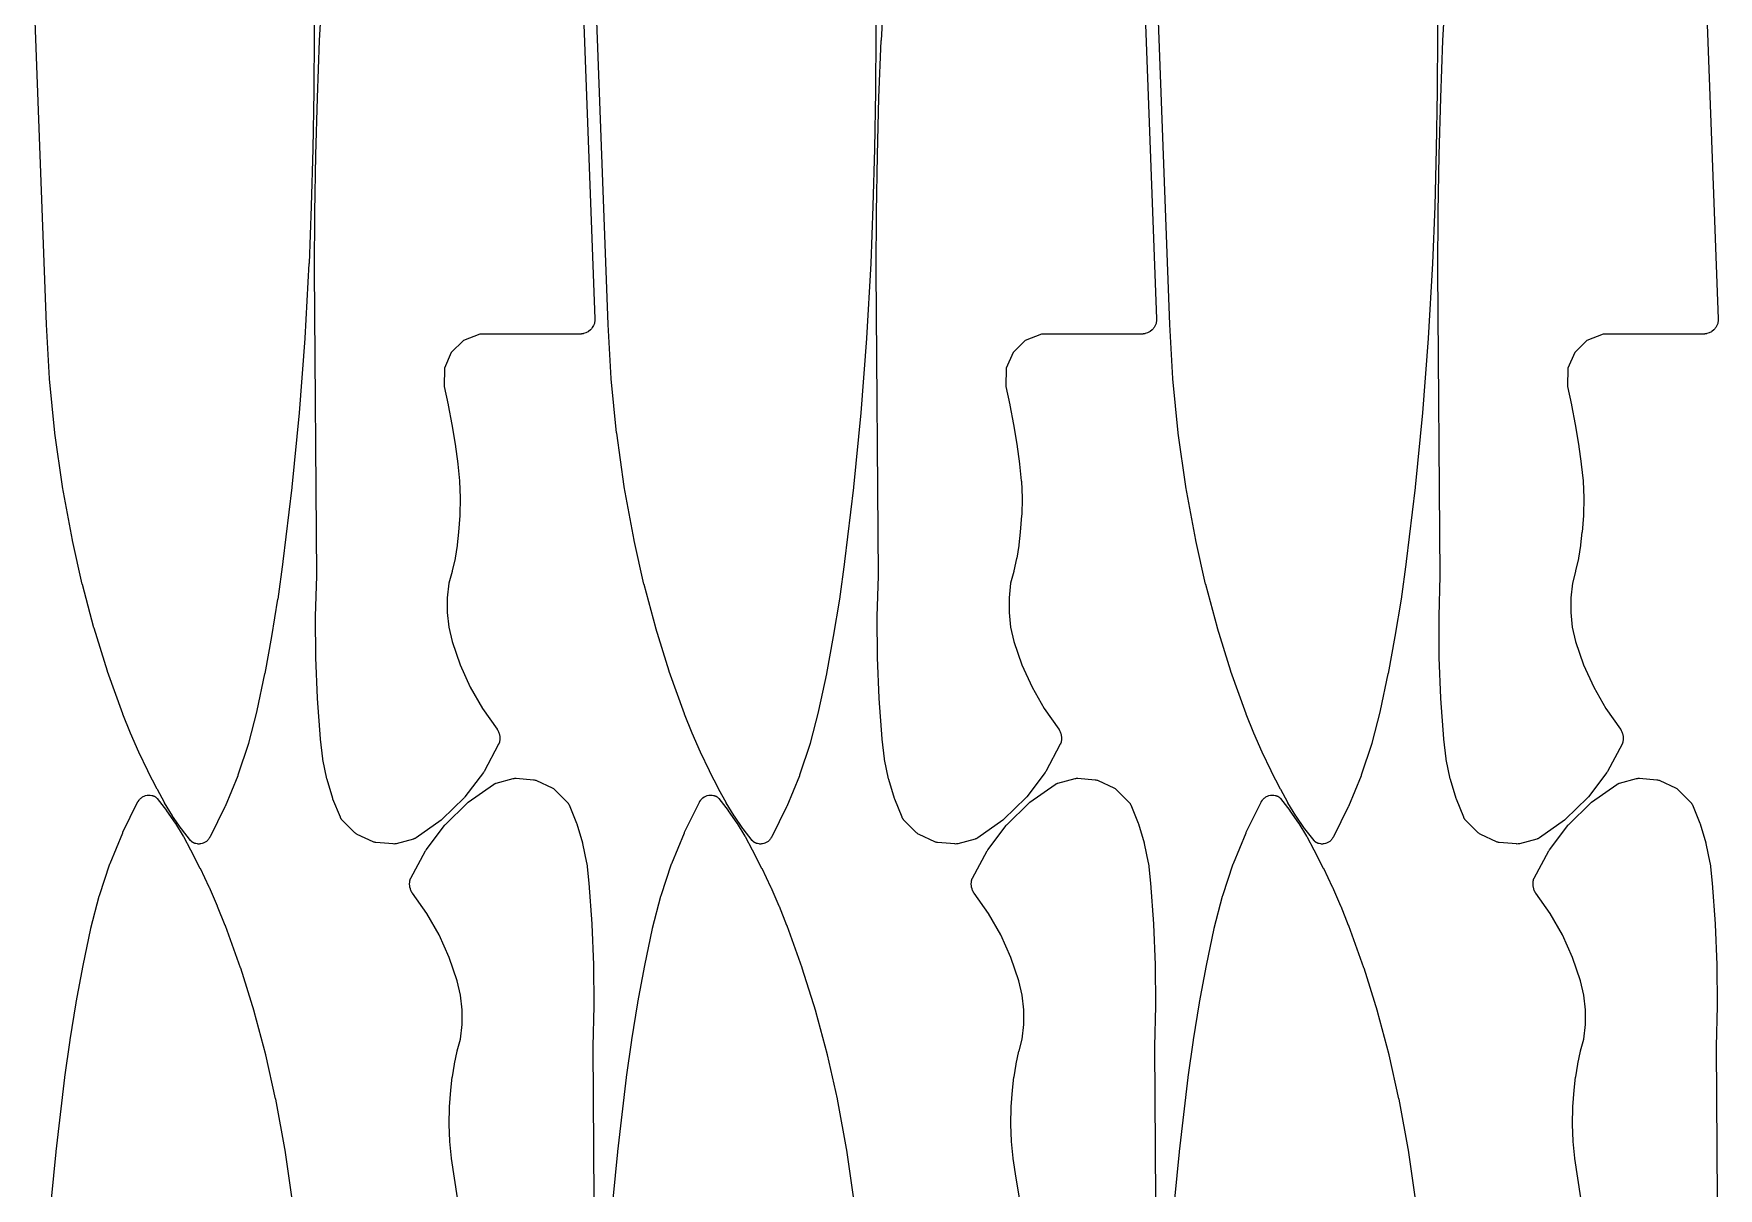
# Model space of a CAD drawing. Header units: metres. Extents: x 0 to 3000, y 0 to 1100.
# Drawn here: x 1806.1 to 2207.4, y 550 to 825 of the extents above; entities that cross this region are included whole.
import ezdxf

# ---------------------------------------------------------------- set-up
doc = ezdxf.new("R2010")
doc.units = ezdxf.units.M

msp = doc.modelspace()

# ---------------------------------------------------------------- linework, layer by layer
at = {"color": 1}
for points in [[(1872.38, 897.81), (1872.9, 824.93), (1872.9, 824.92), (1872.9, 824.91), (1872.84, 811.26), (1872.84, 811.24), (1872.62, 797.6), (1872.62, 797.57), (1872.24, 783.94), (1872.24, 783.91), (1871.69, 770.28), (1871.68, 770.26), (1871.68, 770.25), (1870.69, 752.49), (1870.68, 752.44), (1869.32, 734.71), (1869.32, 734.67), (1867.58, 716.96), (1867.58, 716.92), (1865.48, 699.25), (1865.48, 699.23), (1865.48, 699.21), (1864.23, 690.34), (1864.22, 690.3), (1862.78, 681.46), (1862.77, 681.42), (1861.13, 672.61), (1861.12, 672.57), (1859.28, 663.81), (1859.27, 663.76), (1859.26, 663.72), (1857.29, 656.05), (1857.25, 655.91), (1854.75, 648.41), (1854.71, 648.28), (1851.7, 640.96), (1851.64, 640.84), (1848.14, 633.73), (1848.13, 633.71), (1848.12, 633.69), (1848.08, 633.63), (1848.04, 633.56), (1848.03, 633.54), (1848.02, 633.52), (1847.8, 633.2), (1847.69, 633.04), (1847.56, 632.9), (1847.42, 632.76), (1847.26, 632.64), (1846.95, 632.43), (1846.79, 632.33), (1846.62, 632.25), (1846.44, 632.18), (1846.26, 632.13), (1845.89, 632.05), (1845.7, 632.01), (1845.5, 632), (1845.31, 632), (1845.12, 632.03), (1844.73, 632.09), (1844.68, 632.11), (1844.63, 632.11), (1844.59, 632.13), (1844.54, 632.14), (1844.49, 632.15), (1844.44, 632.17), (1844.4, 632.18), (1844.35, 632.2), (1844.31, 632.22), (1844.26, 632.24), (1844.22, 632.26), (1844.18, 632.28), (1844.13, 632.3), (1844.08, 632.33), (1844.04, 632.35), (1844, 632.37), (1843.96, 632.4), (1843.92, 632.43), (1843.88, 632.46), (1843.84, 632.49), (1843.8, 632.52), (1843.76, 632.55), (1843.73, 632.58), (1843.69, 632.61), (1843.66, 632.65), (1843.62, 632.69), (1843.59, 632.72), (1843.56, 632.76), (1843.53, 632.8), (1843.49, 632.84), (1841.31, 635.64), (1841.24, 635.73), (1839.21, 638.66), (1839.15, 638.75), (1837.3, 641.78), (1837.24, 641.88), (1835.56, 645.02), (1835.55, 645.03), (1835.54, 645.05), (1833.3, 649.38), (1833.27, 649.44), (1831.17, 653.84), (1831.14, 653.9), (1829.18, 658.37), (1829.16, 658.43), (1827.34, 662.96), (1827.33, 663), (1827.32, 663.03), (1823.71, 673.1), (1823.68, 673.18), (1820.5, 683.39), (1820.47, 683.47), (1817.71, 693.8), (1817.69, 693.88), (1815.35, 704.32), (1815.34, 704.35), (1815.34, 704.39), (1813, 717.06), (1812.99, 717.14), (1811.18, 729.88), (1811.17, 729.97), (1809.89, 742.77), (1809.89, 742.86), (1809.14, 755.71), (1809.14, 755.73), (1809.14, 755.75), (1806.11, 836.58)], [(2006.17, 897.81), (2006.69, 824.93), (2006.69, 824.92), (2006.69, 824.91), (2006.63, 811.26), (2006.63, 811.24), (2006.41, 797.6), (2006.41, 797.57), (2006.02, 783.94), (2006.02, 783.91), (2005.47, 770.28), (2005.47, 770.26), (2005.47, 770.25), (2004.47, 752.49), (2004.47, 752.44), (2003.11, 734.71), (2003.1, 734.67), (2001.37, 716.96), (2001.37, 716.92), (1999.27, 699.25), (1999.26, 699.23), (1999.26, 699.21), (1998.01, 690.34), (1998.01, 690.3), (1996.56, 681.46), (1996.56, 681.42), (1994.91, 672.61), (1994.91, 672.57), (1993.07, 663.81), (1993.06, 663.76), (1993.05, 663.72), (1991.07, 656.05), (1991.03, 655.91), (1988.54, 648.41), (1988.49, 648.28), (1985.49, 640.96), (1985.43, 640.84), (1981.92, 633.73), (1981.91, 633.71), (1981.9, 633.69), (1981.86, 633.63), (1981.83, 633.56), (1981.81, 633.54), (1981.8, 633.52), (1981.59, 633.2), (1981.48, 633.04), (1981.35, 632.9), (1981.2, 632.76), (1981.05, 632.64), (1980.74, 632.43), (1980.58, 632.33), (1980.41, 632.25), (1980.23, 632.18), (1980.04, 632.13), (1979.68, 632.05), (1979.49, 632.01), (1979.29, 632), (1979.1, 632), (1978.9, 632.03), (1978.52, 632.09), (1978.47, 632.11), (1978.42, 632.11), (1978.37, 632.13), (1978.33, 632.14), (1978.28, 632.15), (1978.23, 632.17), (1978.18, 632.18), (1978.14, 632.2), (1978.09, 632.22), (1978.05, 632.24), (1978, 632.26), (1977.96, 632.28), (1977.92, 632.3), (1977.87, 632.33), (1977.83, 632.35), (1977.79, 632.37), (1977.75, 632.4), (1977.7, 632.43), (1977.67, 632.46), (1977.63, 632.49), (1977.59, 632.52), (1977.55, 632.55), (1977.52, 632.58), (1977.48, 632.61), (1977.44, 632.65), (1977.41, 632.69), (1977.38, 632.72), (1977.35, 632.76), (1977.31, 632.8), (1977.28, 632.84), (1975.09, 635.64), (1975.02, 635.73), (1973, 638.66), (1972.94, 638.75), (1971.08, 641.78), (1971.03, 641.88), (1969.34, 645.02), (1969.34, 645.03), (1969.33, 645.05), (1967.09, 649.38), (1967.06, 649.44), (1964.96, 653.84), (1964.93, 653.9), (1962.97, 658.37), (1962.94, 658.43), (1961.13, 662.96), (1961.12, 663), (1961.1, 663.03), (1957.5, 673.1), (1957.47, 673.18), (1954.28, 683.39), (1954.26, 683.47), (1951.49, 693.8), (1951.47, 693.88), (1949.14, 704.32), (1949.13, 704.35), (1949.12, 704.39), (1946.79, 717.06), (1946.78, 717.14), (1944.97, 729.88), (1944.96, 729.97), (1943.68, 742.77), (1943.67, 742.86), (1942.93, 755.71), (1942.93, 755.73), (1942.92, 755.75), (1939.89, 836.58)], [(2139.95, 897.81), (2140.47, 824.93), (2140.47, 824.92), (2140.47, 824.91), (2140.42, 811.26), (2140.42, 811.24), (2140.19, 797.6), (2140.19, 797.57), (2139.81, 783.94), (2139.81, 783.91), (2139.26, 770.28), (2139.26, 770.26), (2139.26, 770.25), (2138.26, 752.49), (2138.26, 752.44), (2136.89, 734.71), (2136.89, 734.67), (2135.16, 716.96), (2135.15, 716.92), (2133.05, 699.25), (2133.05, 699.23), (2133.05, 699.21), (2131.8, 690.34), (2131.79, 690.3), (2130.35, 681.46), (2130.34, 681.42), (2128.7, 672.61), (2128.69, 672.57), (2126.86, 663.81), (2126.84, 663.76), (2126.83, 663.72), (2124.86, 656.05), (2124.82, 655.91), (2122.32, 648.41), (2122.28, 648.28), (2119.27, 640.96), (2119.21, 640.84), (2115.71, 633.73), (2115.7, 633.71), (2115.69, 633.69), (2115.65, 633.63), (2115.61, 633.56), (2115.6, 633.54), (2115.59, 633.52), (2115.38, 633.2), (2115.26, 633.04), (2115.13, 632.9), (2114.99, 632.76), (2114.83, 632.64), (2114.52, 632.43), (2114.36, 632.33), (2114.19, 632.25), (2114.01, 632.18), (2113.83, 632.13), (2113.46, 632.05), (2113.27, 632.01), (2113.08, 632), (2112.88, 632), (2112.69, 632.03), (2112.3, 632.09), (2112.25, 632.11), (2112.2, 632.11), (2112.16, 632.13), (2112.11, 632.14), (2112.06, 632.15), (2112.01, 632.17), (2111.97, 632.18), (2111.93, 632.2), (2111.88, 632.22), (2111.83, 632.24), (2111.79, 632.26), (2111.75, 632.28), (2111.7, 632.3), (2111.66, 632.33), (2111.62, 632.35), (2111.58, 632.37), (2111.53, 632.4), (2111.49, 632.43), (2111.45, 632.46), (2111.42, 632.49), (2111.38, 632.52), (2111.34, 632.55), (2111.3, 632.58), (2111.27, 632.61), (2111.23, 632.65), (2111.19, 632.69), (2111.16, 632.72), (2111.13, 632.76), (2111.1, 632.8), (2111.07, 632.84), (2108.88, 635.64), (2108.81, 635.73), (2106.79, 638.66), (2106.72, 638.75), (2104.87, 641.78), (2104.81, 641.88), (2103.13, 645.02), (2103.12, 645.03), (2103.11, 645.05), (2100.87, 649.38), (2100.84, 649.44), (2098.74, 653.84), (2098.71, 653.9), (2096.76, 658.37), (2096.73, 658.43), (2094.91, 662.96), (2094.9, 663), (2094.89, 663.03), (2091.28, 673.1), (2091.25, 673.18), (2088.07, 683.39), (2088.04, 683.47), (2085.28, 693.8), (2085.26, 693.88), (2082.92, 704.32), (2082.92, 704.35), (2082.91, 704.39), (2080.57, 717.06), (2080.56, 717.14), (2078.75, 729.88), (2078.74, 729.97), (2077.47, 742.77), (2077.46, 742.86), (2076.71, 755.71), (2076.71, 755.73), (2076.71, 755.75), (2073.68, 836.58)], [(1936.77, 837.91), (1939.79, 757.08), (1939.79, 756.99), (1939.79, 756.9), (1939.79, 756.89), (1939.79, 756.89), (1939.78, 756.8), (1939.77, 756.71), (1939.69, 756.15), (1939.65, 755.97), (1939.6, 755.79), (1939.53, 755.62), (1939.44, 755.46), (1939.17, 754.99), (1939.08, 754.83), (1938.96, 754.69), (1938.84, 754.56), (1938.7, 754.43), (1938.29, 754.09), (1938.14, 753.98), (1937.98, 753.89), (1937.81, 753.81), (1937.63, 753.74), (1937.1, 753.57), (1937.09, 753.56), (1937.07, 753.56), (1936.99, 753.54), (1936.91, 753.52), (1936.9, 753.52), (1936.88, 753.51), (1936.8, 753.5), (1936.72, 753.49), (1936.7, 753.48), (1936.69, 753.48), (1936.6, 753.48), (1936.52, 753.47), (1936.51, 753.47), (1936.49, 753.47), (1912.4, 753.47), (1908.48, 751.89), (1908.48, 751.89), (1905.58, 749.05), (1903.95, 745.33), (1903.85, 740.95), (1904.8, 736.59), (1904.81, 736.55), (1905.7, 731.94), (1905.7, 731.89), (1906.48, 727.26), (1906.49, 727.22), (1907.16, 722.57), (1907.16, 722.53), (1907.17, 722.49), (1907.56, 718.54), (1907.57, 718.42), (1907.73, 714.46), (1907.73, 714.34), (1907.65, 710.38), (1907.65, 710.26), (1907.33, 706.31), (1907.32, 706.28), (1907.32, 706.25), (1906.98, 703.22), (1906.97, 703.11), (1906.48, 700.11), (1906.46, 700.01), (1905.81, 697.03), (1905.79, 696.93), (1905.03, 694.13), (1904.63, 690.67), (1904.63, 687.15), (1905.02, 683.66), (1905.8, 680.21), (1907.69, 674.66), (1910.11, 669.32), (1913.03, 664.24), (1916.49, 659.38), (1916.54, 659.3), (1916.59, 659.22), (1916.59, 659.22), (1916.6, 659.21), (1916.64, 659.13), (1916.68, 659.05), (1916.84, 658.69), (1916.91, 658.52), (1916.97, 658.34), (1917.06, 657.96), (1917.1, 657.78), (1917.12, 657.6), (1917.14, 657.21), (1917.14, 657.02), (1917.12, 656.83), (1917.07, 656.45), (1917.06, 656.38), (1917.05, 656.32), (1917.04, 656.28), (1917.04, 656.25), (1917.02, 656.19), (1917, 656.13), (1916.99, 656.1), (1916.98, 656.06), (1916.96, 656), (1916.94, 655.94), (1916.92, 655.91), (1916.91, 655.88), (1916.88, 655.82), (1916.85, 655.76), (1913.39, 649.3), (1913.32, 649.17), (1913.23, 649.04), (1908.84, 643.22), (1908.74, 643.11), (1908.64, 642.99), (1903.41, 637.92), (1903.3, 637.81), (1903.17, 637.72), (1897.19, 633.48), (1897.14, 633.45), (1897.1, 633.42), (1897.06, 633.4), (1897.03, 633.38), (1896.98, 633.35), (1896.93, 633.32), (1896.89, 633.31), (1896.85, 633.29), (1896.8, 633.27), (1896.75, 633.25), (1896.71, 633.23), (1896.67, 633.22), (1896.61, 633.2), (1896.56, 633.19), (1892.44, 632.07), (1892.27, 632.03), (1892.1, 632.01), (1891.92, 632), (1891.75, 632.01), (1887.62, 632.37), (1887.45, 632.39), (1887.28, 632.43), (1887.11, 632.48), (1886.96, 632.55), (1883.19, 634.28), (1883.04, 634.37), (1882.89, 634.46), (1882.75, 634.57), (1882.62, 634.68), (1879.6, 637.7), (1879.6, 637.7), (1879.59, 637.71), (1879.53, 637.78), (1879.47, 637.84), (1879.47, 637.85), (1879.46, 637.86), (1879.41, 637.93), (1879.35, 638), (1879.35, 638.01), (1879.35, 638.01), (1879.3, 638.09), (1879.25, 638.17), (1879.25, 638.18), (1879.25, 638.18), (1879.21, 638.27), (1879.17, 638.35), (1879.17, 638.35), (1879.16, 638.36), (1877.4, 642.7), (1877.34, 642.88), (1875.98, 647.35), (1875.94, 647.53), (1875, 652.11), (1874.97, 652.29), (1874.45, 656.95), (1874.45, 656.99), (1874.44, 657.02), (1873.73, 666.67), (1873.73, 666.74), (1873.33, 676.41), (1873.33, 676.47), (1873.27, 686.15), (1873.27, 686.21), (1873.52, 695.85), (1873, 768.73), (1873, 768.74), (1873, 768.75), (1873.06, 782.4), (1873.06, 782.42), (1873.28, 796.06), (1873.28, 796.09), (1873.67, 809.72), (1873.67, 809.75), (1874.22, 823.38), (1874.22, 823.4), (1874.22, 823.41), (1875.22, 841.18)], [(2070.55, 837.91), (2073.58, 757.08), (2073.58, 756.99), (2073.58, 756.9), (2073.58, 756.89), (2073.58, 756.89), (2073.57, 756.8), (2073.56, 756.71), (2073.48, 756.15), (2073.44, 755.97), (2073.39, 755.79), (2073.32, 755.62), (2073.23, 755.46), (2072.96, 754.99), (2072.86, 754.83), (2072.75, 754.69), (2072.63, 754.56), (2072.49, 754.43), (2072.07, 754.09), (2071.92, 753.98), (2071.76, 753.89), (2071.59, 753.81), (2071.42, 753.74), (2070.89, 753.57), (2070.87, 753.56), (2070.86, 753.56), (2070.78, 753.54), (2070.7, 753.52), (2070.68, 753.52), (2070.67, 753.51), (2070.59, 753.5), (2070.5, 753.49), (2070.49, 753.48), (2070.47, 753.48), (2070.39, 753.48), (2070.31, 753.47), (2070.29, 753.47), (2070.28, 753.47), (2046.19, 753.47), (2042.27, 751.89), (2042.27, 751.89), (2039.37, 749.05), (2037.74, 745.33), (2037.64, 740.95), (2038.58, 736.59), (2038.59, 736.55), (2039.48, 731.94), (2039.49, 731.89), (2040.27, 727.26), (2040.27, 727.22), (2040.94, 722.57), (2040.95, 722.53), (2040.95, 722.49), (2041.35, 718.54), (2041.36, 718.42), (2041.52, 714.46), (2041.52, 714.34), (2041.44, 710.38), (2041.43, 710.26), (2041.11, 706.31), (2041.11, 706.28), (2041.11, 706.25), (2040.77, 703.22), (2040.76, 703.11), (2040.26, 700.11), (2040.24, 700.01), (2039.6, 697.03), (2039.57, 696.93), (2038.81, 694.13), (2038.42, 690.67), (2038.42, 687.15), (2038.81, 683.66), (2039.59, 680.21), (2041.48, 674.66), (2043.9, 669.32), (2046.82, 664.24), (2050.28, 659.38), (2050.33, 659.3), (2050.38, 659.22), (2050.38, 659.22), (2050.38, 659.21), (2050.43, 659.13), (2050.47, 659.05), (2050.63, 658.69), (2050.7, 658.52), (2050.75, 658.34), (2050.85, 657.96), (2050.88, 657.78), (2050.9, 657.6), (2050.92, 657.21), (2050.93, 657.02), (2050.91, 656.83), (2050.86, 656.45), (2050.85, 656.38), (2050.84, 656.32), (2050.83, 656.28), (2050.82, 656.25), (2050.81, 656.19), (2050.79, 656.13), (2050.78, 656.1), (2050.77, 656.06), (2050.75, 656), (2050.72, 655.94), (2050.71, 655.91), (2050.7, 655.88), (2050.67, 655.82), (2050.64, 655.76), (2047.18, 649.3), (2047.1, 649.17), (2047.01, 649.04), (2042.63, 643.22), (2042.53, 643.11), (2042.42, 642.99), (2037.2, 637.92), (2037.08, 637.81), (2036.96, 637.72), (2030.98, 633.48), (2030.93, 633.45), (2030.88, 633.42), (2030.85, 633.4), (2030.81, 633.38), (2030.76, 633.35), (2030.71, 633.32), (2030.68, 633.31), (2030.64, 633.29), (2030.59, 633.27), (2030.53, 633.25), (2030.49, 633.23), (2030.46, 633.22), (2030.4, 633.2), (2030.35, 633.19), (2026.23, 632.07), (2026.06, 632.03), (2025.88, 632.01), (2025.71, 632), (2025.53, 632.01), (2021.41, 632.37), (2021.23, 632.39), (2021.07, 632.43), (2020.9, 632.48), (2020.74, 632.55), (2016.98, 634.28), (2016.82, 634.37), (2016.67, 634.46), (2016.54, 634.57), (2016.41, 634.68), (2013.39, 637.7), (2013.38, 637.7), (2013.38, 637.71), (2013.32, 637.78), (2013.26, 637.84), (2013.25, 637.85), (2013.25, 637.86), (2013.19, 637.93), (2013.14, 638), (2013.14, 638.01), (2013.13, 638.01), (2013.09, 638.09), (2013.04, 638.17), (2013.04, 638.18), (2013.03, 638.18), (2012.99, 638.27), (2012.96, 638.35), (2012.95, 638.35), (2012.95, 638.36), (2011.19, 642.7), (2011.12, 642.88), (2009.77, 647.35), (2009.72, 647.53), (2008.78, 652.11), (2008.75, 652.29), (2008.24, 656.95), (2008.23, 656.99), (2008.23, 657.02), (2007.51, 666.67), (2007.51, 666.74), (2007.12, 676.41), (2007.12, 676.47), (2007.05, 686.15), (2007.05, 686.21), (2007.31, 695.85), (2006.79, 768.73), (2006.79, 768.74), (2006.79, 768.75), (2006.85, 782.4), (2006.85, 782.42), (2007.07, 796.06), (2007.07, 796.09), (2007.45, 809.72), (2007.45, 809.75), (2008, 823.38), (2008.01, 823.4), (2008.01, 823.41), (2009, 841.18)], [(2204.34, 837.91), (2207.37, 757.08), (2207.37, 756.99), (2207.37, 756.9), (2207.36, 756.89), (2207.36, 756.89), (2207.35, 756.8), (2207.35, 756.71), (2207.26, 756.15), (2207.22, 755.97), (2207.17, 755.79), (2207.1, 755.62), (2207.02, 755.46), (2206.75, 754.99), (2206.65, 754.83), (2206.54, 754.69), (2206.41, 754.56), (2206.28, 754.43), (2205.86, 754.09), (2205.71, 753.98), (2205.55, 753.89), (2205.38, 753.81), (2205.21, 753.74), (2204.67, 753.57), (2204.66, 753.56), (2204.64, 753.56), (2204.56, 753.54), (2204.48, 753.52), (2204.47, 753.52), (2204.45, 753.51), (2204.37, 753.5), (2204.29, 753.49), (2204.27, 753.48), (2204.26, 753.48), (2204.18, 753.48), (2204.09, 753.47), (2204.08, 753.47), (2204.06, 753.47), (2179.97, 753.47), (2176.05, 751.89), (2176.05, 751.89), (2173.16, 749.05), (2171.52, 745.33), (2171.42, 740.95), (2172.37, 736.59), (2172.38, 736.55), (2173.27, 731.94), (2173.28, 731.89), (2174.05, 727.26), (2174.06, 727.22), (2174.73, 722.57), (2174.73, 722.53), (2174.74, 722.49), (2175.14, 718.54), (2175.15, 718.42), (2175.3, 714.46), (2175.31, 714.34), (2175.22, 710.38), (2175.22, 710.26), (2174.9, 706.31), (2174.89, 706.28), (2174.89, 706.25), (2174.56, 703.22), (2174.54, 703.11), (2174.05, 700.11), (2174.03, 700.01), (2173.38, 697.03), (2173.36, 696.93), (2172.6, 694.13), (2172.21, 690.67), (2172.2, 687.15), (2172.59, 683.66), (2173.38, 680.21), (2175.27, 674.66), (2177.68, 669.32), (2180.6, 664.24), (2184.06, 659.38), (2184.11, 659.3), (2184.16, 659.22), (2184.17, 659.22), (2184.17, 659.21), (2184.21, 659.13), (2184.25, 659.05), (2184.42, 658.69), (2184.49, 658.52), (2184.54, 658.34), (2184.63, 657.96), (2184.67, 657.78), (2184.69, 657.6), (2184.71, 657.21), (2184.71, 657.02), (2184.7, 656.83), (2184.64, 656.45), (2184.63, 656.38), (2184.62, 656.32), (2184.62, 656.28), (2184.61, 656.25), (2184.59, 656.19), (2184.58, 656.13), (2184.56, 656.1), (2184.56, 656.06), (2184.53, 656), (2184.51, 655.94), (2184.5, 655.91), (2184.48, 655.88), (2184.45, 655.82), (2184.43, 655.76), (2180.97, 649.3), (2180.89, 649.17), (2180.8, 649.04), (2176.41, 643.22), (2176.32, 643.11), (2176.21, 642.99), (2170.98, 637.92), (2170.87, 637.81), (2170.75, 637.72), (2164.76, 633.48), (2164.72, 633.45), (2164.67, 633.42), (2164.63, 633.4), (2164.6, 633.38), (2164.55, 633.35), (2164.5, 633.32), (2164.46, 633.31), (2164.42, 633.29), (2164.37, 633.27), (2164.32, 633.25), (2164.28, 633.23), (2164.24, 633.22), (2164.19, 633.2), (2164.13, 633.19), (2160.02, 632.07), (2159.84, 632.03), (2159.67, 632.01), (2159.49, 632), (2159.32, 632.01), (2155.19, 632.37), (2155.02, 632.39), (2154.85, 632.43), (2154.69, 632.48), (2154.53, 632.55), (2150.77, 634.28), (2150.61, 634.37), (2150.46, 634.46), (2150.32, 634.57), (2150.19, 634.68), (2147.17, 637.7), (2147.17, 637.7), (2147.16, 637.71), (2147.1, 637.78), (2147.04, 637.84), (2147.04, 637.85), (2147.03, 637.86), (2146.98, 637.93), (2146.93, 638), (2146.92, 638.01), (2146.92, 638.01), (2146.87, 638.09), (2146.82, 638.17), (2146.82, 638.18), (2146.82, 638.18), (2146.78, 638.27), (2146.74, 638.35), (2146.74, 638.35), (2146.74, 638.36), (2144.97, 642.7), (2144.91, 642.88), (2143.55, 647.35), (2143.51, 647.53), (2142.57, 652.11), (2142.54, 652.29), (2142.02, 656.95), (2142.02, 656.99), (2142.02, 657.02), (2141.3, 666.67), (2141.3, 666.74), (2140.91, 676.41), (2140.9, 676.47), (2140.84, 686.15), (2140.84, 686.21), (2141.1, 695.85), (2140.57, 768.73), (2140.57, 768.74), (2140.57, 768.75), (2140.63, 782.4), (2140.63, 782.42), (2140.85, 796.06), (2140.85, 796.09), (2141.24, 809.72), (2141.24, 809.75), (2141.79, 823.38), (2141.79, 823.4), (2141.79, 823.41), (2142.79, 841.18)], [(1907.09, 547.77), (1906.32, 552.4), (1906.31, 552.44), (1905.64, 557.09), (1905.64, 557.13), (1905.63, 557.17), (1905.23, 561.12), (1905.22, 561.24), (1905.06, 565.2), (1905.06, 565.32), (1905.14, 569.28), (1905.15, 569.4), (1905.47, 573.35), (1905.47, 573.38), (1905.48, 573.41), (1905.81, 576.44), (1905.83, 576.55), (1906.32, 579.55), (1906.34, 579.66), (1906.98, 582.63), (1907.01, 582.73), (1907.77, 585.53), (1908.16, 588.99), (1908.17, 592.51), (1907.78, 596), (1906.99, 599.45), (1905.1, 605), (1902.69, 610.34), (1899.77, 615.42), (1896.3, 620.28), (1896.26, 620.36), (1896.21, 620.44), (1896.2, 620.44), (1896.2, 620.45), (1896.16, 620.53), (1896.12, 620.61), (1895.95, 620.97), (1895.88, 621.14), (1895.83, 621.32), (1895.74, 621.7), (1895.7, 621.88), (1895.68, 622.06), (1895.66, 622.45), (1895.66, 622.64), (1895.67, 622.83), (1895.72, 623.21), (1895.74, 623.28), (1895.75, 623.35), (1895.75, 623.38), (1895.76, 623.41), (1895.78, 623.47), (1895.79, 623.54), (1895.8, 623.57), (1895.81, 623.6), (1895.84, 623.66), (1895.86, 623.72), (1895.87, 623.75), (1895.88, 623.78), (1895.91, 623.84), (1895.94, 623.9), (1899.4, 630.36), (1899.48, 630.49), (1899.57, 630.62), (1903.96, 636.44), (1904.05, 636.56), (1904.16, 636.67), (1909.39, 641.74), (1909.5, 641.85), (1909.62, 641.94), (1915.6, 646.18), (1915.65, 646.21), (1915.7, 646.24), (1915.73, 646.26), (1915.77, 646.28), (1915.82, 646.31), (1915.87, 646.34), (1915.91, 646.35), (1915.94, 646.37), (1916, 646.39), (1916.05, 646.42), (1916.09, 646.43), (1916.13, 646.44), (1916.18, 646.46), (1916.24, 646.48), (1920.35, 647.59), (1920.52, 647.63), (1920.7, 647.65), (1920.87, 647.66), (1921.05, 647.65), (1925.18, 647.29), (1925.35, 647.27), (1925.52, 647.23), (1925.68, 647.18), (1925.84, 647.11), (1929.6, 645.38), (1929.76, 645.3), (1929.91, 645.2), (1930.05, 645.09), (1930.18, 644.98), (1933.19, 641.96), (1933.2, 641.96), (1933.2, 641.95), (1933.26, 641.88), (1933.33, 641.82), (1933.33, 641.81), (1933.33, 641.81), (1933.39, 641.73), (1933.44, 641.66), (1933.45, 641.65), (1933.45, 641.65), (1933.5, 641.57), (1933.54, 641.49), (1933.55, 641.48), (1933.55, 641.48), (1933.59, 641.4), (1933.63, 641.31), (1933.63, 641.31), (1933.63, 641.3), (1935.4, 636.96), (1935.46, 636.78), (1936.81, 632.31), (1936.86, 632.13), (1937.8, 627.55), (1937.83, 627.37), (1938.35, 622.71), (1938.35, 622.67), (1938.35, 622.64), (1939.07, 612.99), (1939.07, 612.92), (1939.46, 603.25), (1939.46, 603.19), (1939.53, 593.52), (1939.53, 593.45), (1939.27, 583.81), (1939.79, 510.93)], [(2040.88, 547.77), (2040.1, 552.4), (2040.09, 552.44), (2039.43, 557.09), (2039.42, 557.13), (2039.42, 557.17), (2039.02, 561.12), (2039.01, 561.24), (2038.85, 565.2), (2038.85, 565.32), (2038.93, 569.28), (2038.94, 569.4), (2039.26, 573.35), (2039.26, 573.38), (2039.26, 573.41), (2039.6, 576.44), (2039.61, 576.55), (2040.11, 579.55), (2040.12, 579.66), (2040.77, 582.63), (2040.8, 582.73), (2041.55, 585.53), (2041.95, 588.99), (2041.95, 592.51), (2041.56, 596), (2040.78, 599.45), (2038.89, 605), (2036.47, 610.34), (2033.55, 615.42), (2030.09, 620.28), (2030.04, 620.36), (2029.99, 620.44), (2029.99, 620.44), (2029.98, 620.45), (2029.94, 620.53), (2029.9, 620.61), (2029.74, 620.97), (2029.67, 621.14), (2029.62, 621.32), (2029.52, 621.7), (2029.49, 621.88), (2029.47, 622.06), (2029.44, 622.45), (2029.44, 622.64), (2029.46, 622.83), (2029.51, 623.21), (2029.52, 623.28), (2029.53, 623.35), (2029.54, 623.38), (2029.54, 623.41), (2029.56, 623.47), (2029.58, 623.54), (2029.59, 623.57), (2029.6, 623.6), (2029.62, 623.66), (2029.65, 623.72), (2029.66, 623.75), (2029.67, 623.78), (2029.7, 623.84), (2029.73, 623.9), (2033.19, 630.36), (2033.27, 630.49), (2033.36, 630.62), (2037.74, 636.44), (2037.84, 636.56), (2037.95, 636.67), (2043.17, 641.74), (2043.29, 641.85), (2043.41, 641.94), (2049.39, 646.18), (2049.44, 646.21), (2049.48, 646.24), (2049.52, 646.26), (2049.55, 646.28), (2049.61, 646.31), (2049.66, 646.34), (2049.69, 646.35), (2049.73, 646.37), (2049.78, 646.39), (2049.84, 646.42), (2049.87, 646.43), (2049.91, 646.44), (2049.97, 646.46), (2050.02, 646.48), (2054.14, 647.59), (2054.31, 647.63), (2054.48, 647.65), (2054.66, 647.66), (2054.84, 647.65), (2058.96, 647.29), (2059.13, 647.27), (2059.3, 647.23), (2059.47, 647.18), (2059.63, 647.11), (2063.39, 645.38), (2063.54, 645.3), (2063.69, 645.2), (2063.83, 645.09), (2063.96, 644.98), (2066.98, 641.96), (2066.98, 641.96), (2066.99, 641.95), (2067.05, 641.88), (2067.11, 641.82), (2067.12, 641.81), (2067.12, 641.81), (2067.17, 641.73), (2067.23, 641.66), (2067.23, 641.65), (2067.24, 641.65), (2067.28, 641.57), (2067.33, 641.49), (2067.33, 641.48), (2067.34, 641.48), (2067.37, 641.4), (2067.41, 641.31), (2067.42, 641.31), (2067.42, 641.3), (2069.18, 636.96), (2069.24, 636.78), (2070.6, 632.31), (2070.65, 632.13), (2071.59, 627.55), (2071.61, 627.37), (2072.13, 622.71), (2072.13, 622.67), (2072.14, 622.64), (2072.85, 612.99), (2072.86, 612.92), (2073.25, 603.25), (2073.25, 603.19), (2073.32, 593.52), (2073.32, 593.45), (2073.06, 583.81), (2073.58, 510.93)], [(2174.66, 547.77), (2173.89, 552.4), (2173.88, 552.44), (2173.21, 557.09), (2173.21, 557.13), (2173.2, 557.17), (2172.8, 561.12), (2172.79, 561.24), (2172.64, 565.2), (2172.63, 565.32), (2172.72, 569.28), (2172.72, 569.4), (2173.04, 573.35), (2173.05, 573.38), (2173.05, 573.41), (2173.38, 576.44), (2173.4, 576.55), (2173.89, 579.55), (2173.91, 579.66), (2174.56, 582.63), (2174.58, 582.73), (2175.34, 585.53), (2175.73, 588.99), (2175.74, 592.51), (2175.35, 596), (2174.56, 599.45), (2172.67, 605), (2170.26, 610.34), (2167.34, 615.42), (2163.88, 620.28), (2163.83, 620.36), (2163.78, 620.44), (2163.77, 620.44), (2163.77, 620.45), (2163.73, 620.53), (2163.69, 620.61), (2163.52, 620.97), (2163.45, 621.14), (2163.4, 621.32), (2163.31, 621.7), (2163.27, 621.88), (2163.25, 622.06), (2163.23, 622.45), (2163.23, 622.64), (2163.24, 622.83), (2163.3, 623.21), (2163.31, 623.28), (2163.32, 623.35), (2163.32, 623.38), (2163.33, 623.41), (2163.35, 623.47), (2163.36, 623.54), (2163.38, 623.57), (2163.38, 623.6), (2163.41, 623.66), (2163.43, 623.72), (2163.44, 623.75), (2163.46, 623.78), (2163.49, 623.84), (2163.52, 623.9), (2166.97, 630.36), (2167.05, 630.49), (2167.14, 630.62), (2171.53, 636.44), (2171.62, 636.56), (2171.73, 636.67), (2176.96, 641.74), (2177.07, 641.85), (2177.19, 641.94), (2183.18, 646.18), (2183.22, 646.21), (2183.27, 646.24), (2183.31, 646.26), (2183.34, 646.28), (2183.39, 646.31), (2183.44, 646.34), (2183.48, 646.35), (2183.52, 646.37), (2183.57, 646.39), (2183.62, 646.42), (2183.66, 646.43), (2183.7, 646.44), (2183.75, 646.46), (2183.81, 646.48), (2187.92, 647.59), (2188.1, 647.63), (2188.27, 647.65), (2188.45, 647.66), (2188.62, 647.65), (2192.75, 647.29), (2192.92, 647.27), (2193.09, 647.23), (2193.25, 647.18), (2193.41, 647.11), (2197.17, 645.38), (2197.33, 645.3), (2197.48, 645.2), (2197.62, 645.09), (2197.75, 644.98), (2200.77, 641.96), (2200.77, 641.96), (2200.78, 641.95), (2200.84, 641.88), (2200.9, 641.82), (2200.9, 641.81), (2200.91, 641.81), (2200.96, 641.73), (2201.01, 641.66), (2201.02, 641.65), (2201.02, 641.65), (2201.07, 641.57), (2201.12, 641.49), (2201.12, 641.48), (2201.12, 641.48), (2201.16, 641.4), (2201.2, 641.31), (2201.2, 641.31), (2201.2, 641.3), (2202.97, 636.96), (2203.03, 636.78), (2204.39, 632.31), (2204.43, 632.13), (2205.37, 627.55), (2205.4, 627.37), (2205.92, 622.71), (2205.92, 622.67), (2205.92, 622.64), (2206.64, 612.99), (2206.64, 612.92), (2207.03, 603.25), (2207.04, 603.19), (2207.1, 593.52), (2207.1, 593.45), (2206.84, 583.81), (2207.37, 510.93)], [(1809.69, 540.99), (1811.43, 558.7), (1811.43, 558.74), (1813.53, 576.41), (1813.53, 576.43), (1813.54, 576.45), (1814.78, 585.32), (1814.79, 585.36), (1816.23, 594.2), (1816.24, 594.24), (1817.88, 603.05), (1817.89, 603.09), (1819.73, 611.86), (1819.74, 611.9), (1819.75, 611.94), (1821.72, 619.61), (1821.76, 619.75), (1824.26, 627.25), (1824.31, 627.38), (1827.31, 634.7), (1827.37, 634.83), (1830.87, 641.93), (1830.88, 641.95), (1830.89, 641.97), (1830.93, 642.03), (1830.97, 642.1), (1830.98, 642.12), (1830.99, 642.14), (1831.21, 642.46), (1831.32, 642.62), (1831.45, 642.77), (1831.59, 642.9), (1831.75, 643.02), (1832.06, 643.23), (1832.22, 643.33), (1832.39, 643.41), (1832.57, 643.48), (1832.75, 643.53), (1833.12, 643.61), (1833.31, 643.65), (1833.51, 643.66), (1833.7, 643.66), (1833.89, 643.63), (1834.28, 643.57), (1834.33, 643.56), (1834.38, 643.55), (1834.42, 643.53), (1834.47, 643.52), (1834.52, 643.51), (1834.57, 643.49), (1834.61, 643.48), (1834.66, 643.46), (1834.7, 643.44), (1834.75, 643.42), (1834.79, 643.4), (1834.84, 643.38), (1834.88, 643.36), (1834.93, 643.34), (1834.97, 643.31), (1835.01, 643.29), (1835.05, 643.26), (1835.09, 643.23), (1835.13, 643.2), (1835.17, 643.18), (1835.21, 643.14), (1835.25, 643.11), (1835.28, 643.08), (1835.32, 643.05), (1835.35, 643.01), (1835.39, 642.97), (1835.42, 642.94), (1835.45, 642.91), (1835.48, 642.86), (1835.52, 642.83), (1837.71, 640.02), (1837.77, 639.93), (1839.8, 637), (1839.86, 636.91), (1841.71, 633.88), (1841.77, 633.78), (1843.45, 630.64), (1843.46, 630.63), (1843.47, 630.61), (1845.71, 626.28), (1845.74, 626.22), (1847.84, 621.82), (1847.87, 621.76), (1849.83, 617.29), (1849.85, 617.23), (1851.67, 612.7), (1851.68, 612.66), (1851.69, 612.63), (1855.3, 602.56), (1855.33, 602.48), (1858.52, 592.27), (1858.54, 592.19), (1861.3, 581.86), (1861.32, 581.78), (1863.66, 571.34), (1863.67, 571.31), (1863.68, 571.27), (1866.01, 558.6), (1866.02, 558.52), (1867.83, 545.78)], [(1943.48, 540.99), (1945.21, 558.7), (1945.22, 558.74), (1947.32, 576.41), (1947.32, 576.43), (1947.32, 576.45), (1948.57, 585.32), (1948.58, 585.36), (1950.02, 594.2), (1950.03, 594.24), (1951.67, 603.05), (1951.68, 603.09), (1953.51, 611.86), (1953.52, 611.9), (1953.53, 611.94), (1955.51, 619.61), (1955.55, 619.75), (1958.04, 627.25), (1958.09, 627.38), (1961.1, 634.7), (1961.15, 634.83), (1964.66, 641.93), (1964.67, 641.95), (1964.68, 641.97), (1964.72, 642.03), (1964.76, 642.1), (1964.77, 642.12), (1964.78, 642.14), (1964.99, 642.46), (1965.11, 642.62), (1965.24, 642.77), (1965.38, 642.9), (1965.53, 643.02), (1965.84, 643.23), (1966.01, 643.33), (1966.18, 643.41), (1966.36, 643.48), (1966.54, 643.53), (1966.91, 643.61), (1967.1, 643.65), (1967.29, 643.66), (1967.49, 643.66), (1967.68, 643.63), (1968.06, 643.57), (1968.11, 643.56), (1968.17, 643.55), (1968.21, 643.53), (1968.26, 643.52), (1968.3, 643.51), (1968.35, 643.49), (1968.4, 643.48), (1968.44, 643.46), (1968.49, 643.44), (1968.54, 643.42), (1968.58, 643.4), (1968.62, 643.38), (1968.67, 643.36), (1968.71, 643.34), (1968.75, 643.31), (1968.79, 643.29), (1968.83, 643.26), (1968.88, 643.23), (1968.91, 643.2), (1968.95, 643.18), (1968.99, 643.14), (1969.03, 643.11), (1969.07, 643.08), (1969.1, 643.05), (1969.14, 643.01), (1969.18, 642.97), (1969.21, 642.94), (1969.24, 642.91), (1969.27, 642.86), (1969.3, 642.83), (1971.49, 640.02), (1971.56, 639.93), (1973.58, 637), (1973.64, 636.91), (1975.5, 633.88), (1975.56, 633.78), (1977.24, 630.64), (1977.25, 630.63), (1977.26, 630.61), (1979.5, 626.28), (1979.53, 626.22), (1981.63, 621.82), (1981.65, 621.76), (1983.61, 617.29), (1983.64, 617.23), (1985.45, 612.7), (1985.47, 612.66), (1985.48, 612.63), (1989.09, 602.56), (1989.11, 602.48), (1992.3, 592.27), (1992.32, 592.19), (1995.09, 581.86), (1995.11, 581.78), (1997.45, 571.34), (1997.45, 571.31), (1997.46, 571.27), (1999.79, 558.6), (1999.81, 558.52), (2001.61, 545.78)], [(2077.27, 540.99), (2079, 558.7), (2079, 558.74), (2081.1, 576.41), (2081.11, 576.43), (2081.11, 576.45), (2082.35, 585.32), (2082.36, 585.36), (2083.81, 594.2), (2083.81, 594.24), (2085.45, 603.05), (2085.46, 603.09), (2087.3, 611.86), (2087.31, 611.9), (2087.32, 611.94), (2089.3, 619.61), (2089.33, 619.75), (2091.83, 627.25), (2091.88, 627.38), (2094.88, 634.7), (2094.94, 634.83), (2098.45, 641.93), (2098.46, 641.95), (2098.47, 641.97), (2098.5, 642.03), (2098.54, 642.1), (2098.55, 642.12), (2098.57, 642.14), (2098.78, 642.46), (2098.89, 642.62), (2099.02, 642.77), (2099.17, 642.9), (2099.32, 643.02), (2099.63, 643.23), (2099.79, 643.33), (2099.96, 643.41), (2100.14, 643.48), (2100.32, 643.53), (2100.69, 643.61), (2100.88, 643.65), (2101.08, 643.66), (2101.27, 643.66), (2101.47, 643.63), (2101.85, 643.57), (2101.9, 643.56), (2101.95, 643.55), (2102, 643.53), (2102.04, 643.52), (2102.09, 643.51), (2102.14, 643.49), (2102.18, 643.48), (2102.23, 643.46), (2102.27, 643.44), (2102.32, 643.42), (2102.36, 643.4), (2102.41, 643.38), (2102.45, 643.36), (2102.5, 643.34), (2102.54, 643.31), (2102.58, 643.29), (2102.62, 643.26), (2102.66, 643.23), (2102.7, 643.2), (2102.74, 643.18), (2102.78, 643.14), (2102.82, 643.11), (2102.85, 643.08), (2102.89, 643.05), (2102.92, 643.01), (2102.96, 642.97), (2102.99, 642.94), (2103.02, 642.91), (2103.06, 642.86), (2103.09, 642.83), (2105.28, 640.02), (2105.34, 639.93), (2107.37, 637), (2107.43, 636.91), (2109.29, 633.88), (2109.34, 633.78), (2111.03, 630.64), (2111.03, 630.63), (2111.04, 630.61), (2113.28, 626.28), (2113.31, 626.22), (2115.41, 621.82), (2115.44, 621.76), (2117.4, 617.29), (2117.42, 617.23), (2119.24, 612.7), (2119.25, 612.66), (2119.27, 612.63), (2122.87, 602.56), (2122.9, 602.48), (2126.09, 592.27), (2126.11, 592.19), (2128.87, 581.86), (2128.89, 581.78), (2131.23, 571.34), (2131.24, 571.31), (2131.25, 571.27), (2133.58, 558.6), (2133.59, 558.52), (2135.4, 545.78)]]:
    msp.add_lwpolyline(points, dxfattribs=at)

doc.saveas('drawing.dxf')
